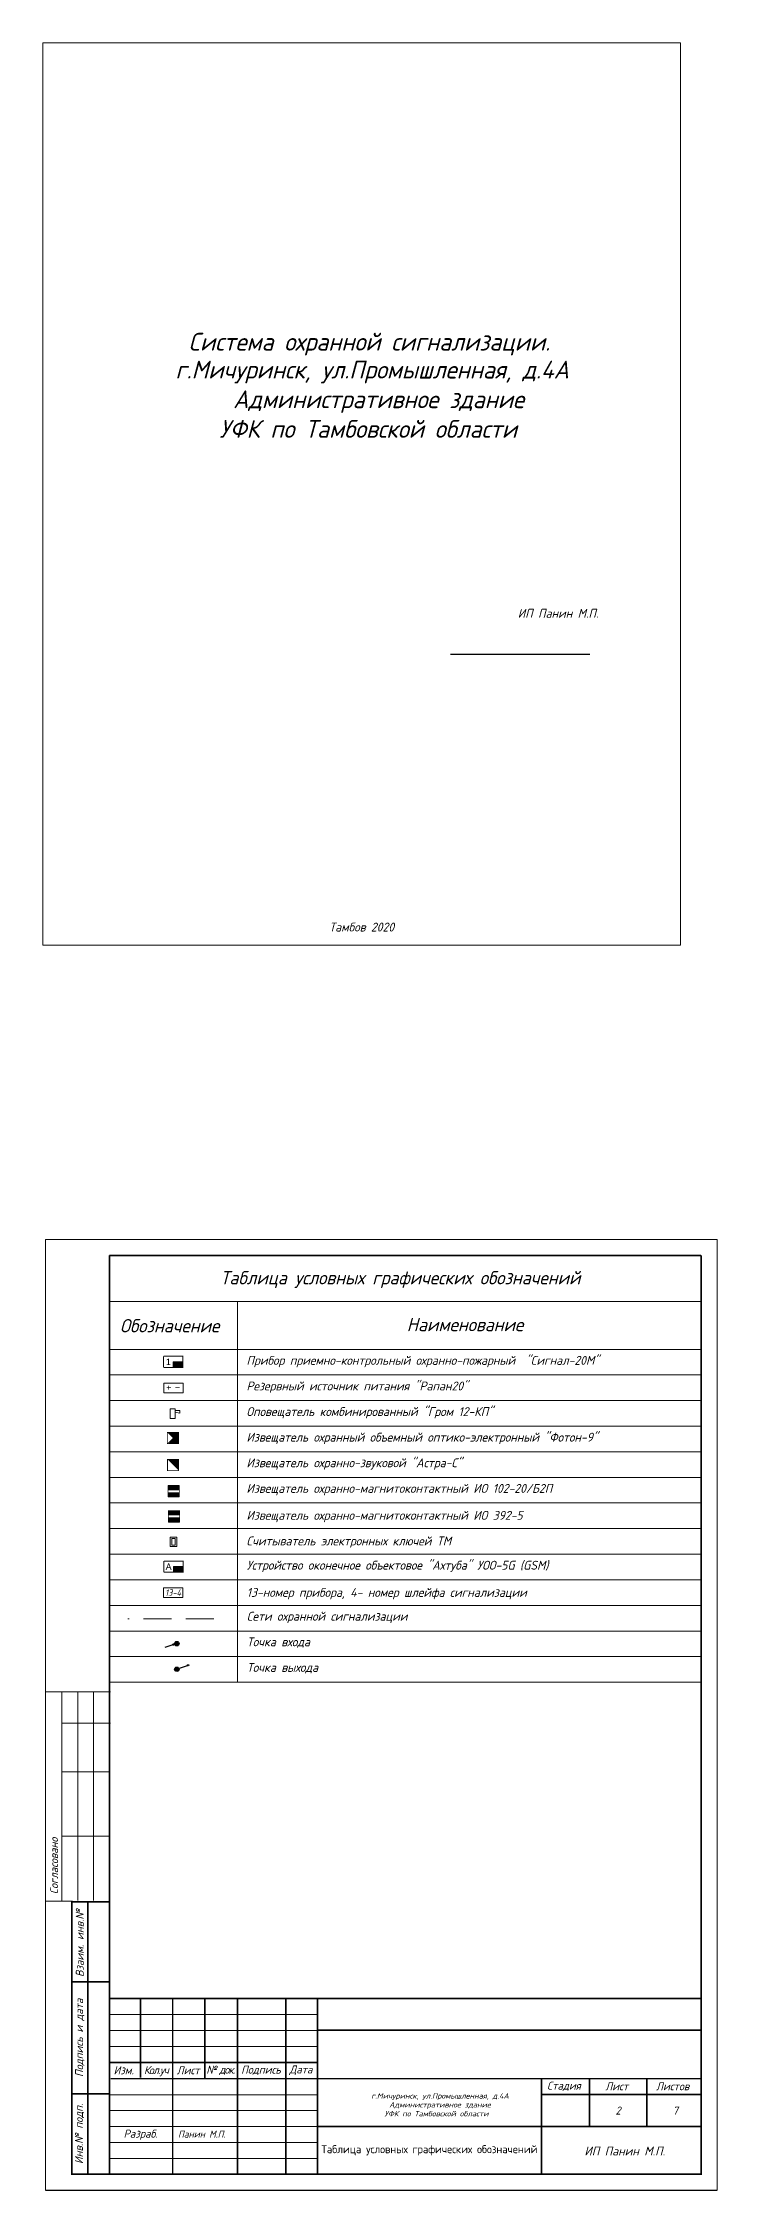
# Model space of a CAD drawing. Header units: inches. Extents: x 859 to 2323, y 393 to 1753.
# Drawn here: x 2205.3 to 2281.2, y 1511.6 to 1753.1 of the extents above; entities that cross this region are included whole.
import ezdxf

# ---------------------------------------------------------------- set-up
doc = ezdxf.new("R2010")
doc.units = ezdxf.units.IN
doc.header["$MEASUREMENT"] = 0
for name, pattern in [('Caddy_Solid', [0]), ('HIDDEN2', [4.7625, 3.175, -1.5875]), ('НЕВИДИМАЯ', [9.525, 6.35, -3.175])]:
    doc.linetypes.add(name, pattern=pattern)
doc.layers.get('0').transparency = 0.7
for name, color, linetype in [('BLK_12_THHN', 9, 'Continuous'), ('DESC', 7, 'Continuous'), ('LINK', 9, 'Continuous')]:
    doc.layers.add(name, color=color, linetype=linetype)
doc.styles.get("Standard").update_dxf_attribs({"font": 'GOST_Common Italic_0.ttf'})

# ---------------------------------------------------------------- blocks, each defined once
blk = doc.blocks.new('Объем')
at = {"const_width": 0.2}
blk.add_lwpolyline([(0, 0), (0, 3), (3, 3), (3, 0)], close=True, dxfattribs=at)
for points in [[(0.21, 2.94), (0.21, 0.09)], [(0.41, 2.94), (0.41, 0.09)], [(0.61, 2.94), (0.61, 0.09)], [(0.8, 2.94), (0.8, 0.09)], [(1.01, 2.94), (1.01, 0.09)], [(1.21, 2.94), (1.21, 0.09)], [(1.39, 1.52), (2.81, 2.97)], [(1.39, 2.94), (1.39, 0.09)], [(1.39, 1.48), (2.82, 0.03)], [(1.56, 2.93), (1.56, 1.76)], [(1.56, 0.09), (1.56, 1.25)], [(1.74, 0.06), (1.74, 1.05)], [(1.76, 2.94), (1.76, 1.94)], [(1.94, 2.95), (1.94, 2.15)], [(1.94, 0.06), (1.94, 0.87)], [(2.13, 2.93), (2.13, 2.33)], [(2.13, 0.05), (2.13, 0.66)], [(2.3, 2.93), (2.3, 2.52)], [(2.31, 0.06), (2.31, 0.48)], [(2.49, 2.94), (2.49, 2.7)], [(2.49, 0.07), (2.49, 0.29)]]:
    blk.add_lwpolyline(points, dxfattribs=at)
blk = doc.blocks.new('Звуковой')
blk.add_lwpolyline([(0.1, 2.9, 0, 4, 0), (1.5, 1.51, 4, 4, 0)], format="xyseb")
at = {"const_width": 0.2}
blk.add_lwpolyline([(0, 0), (0, 3), (3, 3), (3, 0)], close=True, dxfattribs=at)

msp = doc.modelspace()

# ---------------------------------------------------------------- hatches: boundary and pattern name
at = {"layer": 'BLK_12_THHN'}
h = msp.add_hatch(color=0, dxfattribs=at)
h.dxf.hatch_style = 1
h.paths.add_polyline_path([(2220.14, 1572.96), (2219.97, 1572.9), (2220, 1572.82)])
h.paths.add_polyline_path([(2219.95, 1572.98), (2219.97, 1572.9), (2220.14, 1572.96)])
h = msp.add_hatch(color=0, dxfattribs=at)
h.dxf.hatch_style = 1
h.paths.add_polyline_path([(2220.63, 1573.03, 1), (2220.13, 1573.03, 1)])
h = msp.add_hatch(color=0, dxfattribs=at)
h.dxf.hatch_style = 1
h.paths.add_polyline_path([(2220.63, 1570.15, 1), (2220.13, 1570.15, 1)])
h = msp.add_hatch(color=0, dxfattribs=at)
h.dxf.hatch_style = 1
h.paths.add_polyline_path([(2221.78, 1570.62), (2221.6, 1570.56), (2221.63, 1570.48)])
h.paths.add_polyline_path([(2221.58, 1570.64), (2221.6, 1570.56), (2221.78, 1570.62)])
at = {"layer": 'DESC'}
for points in [[(2219.97, 1604.73), (2219.97, 1604.1), (2221.05, 1604.1), (2221.05, 1604.73)], [(2220, 1581.69), (2220, 1581.06), (2221.08, 1581.06), (2221.08, 1581.69)]]:
    msp.add_hatch(color=0, dxfattribs=at).paths.add_polyline_path(points)
at = {"layer": 'DESC', "lineweight": 15}
h = msp.add_hatch(color=0, dxfattribs=at)
h.dxf.hatch_style = 1
h.paths.add_polyline_path([(2219.39, 1590.01), (2219.39, 1589.55), (2220.65, 1589.55), (2220.65, 1590.01)])
h.paths.add_polyline_path([(2220.65, 1590.34), (2220.65, 1590.81), (2219.39, 1590.81), (2219.39, 1590.34)])
h = msp.add_hatch(color=0, dxfattribs=at)
h.dxf.hatch_style = 1
h.paths.add_polyline_path([(2219.44, 1587.17), (2219.44, 1586.71), (2220.7, 1586.71), (2220.7, 1587.17)])
h.paths.add_polyline_path([(2220.7, 1587.5), (2220.7, 1587.97), (2219.44, 1587.97), (2219.44, 1587.5)])

# ---------------------------------------------------------------- linework, layer by layer
at = {"layer": 'BLK_12_THHN', "color": 0}
for p, q in [((2220.14, 1572.96), (2219.03, 1572.58)), ((2220.14, 1572.96), (2219.95, 1572.98)), ((2220, 1572.82), (2219.95, 1572.98)), ((2220.14, 1572.96), (2220, 1572.82)), ((2221.78, 1570.62), (2220.66, 1570.24)), ((2221.78, 1570.62), (2221.58, 1570.64)), ((2221.63, 1570.48), (2221.58, 1570.64)), ((2205.6, 1511.57), (2281.2, 1511.57))]:
    msp.add_line(p, q, dxfattribs=at)
for centre in [(2220.38, 1573.03), (2220.38, 1570.15)]:
    msp.add_circle(centre, 0.249, dxfattribs=at)
at = {"layer": 'DESC', "linetype": 'Caddy_Solid', "lineweight": 15}
for p, q in [((2205.31, 1753.08), (2205.31, 1651.59)), ((2277.06, 1753.08), (2205.31, 1753.08)), ((2277.06, 1651.59), (2277.06, 1753.08)), ((2205.31, 1651.59), (2277.06, 1651.59))]:
    msp.add_line(p, q, dxfattribs=at)
at = {"layer": 'DESC', "color": 0, "lineweight": 15}
for p, q in [((2205.6, 1511.57), (2205.6, 1618.49)), ((2205.6, 1618.49), (2281.2, 1618.49)), ((2281.2, 1618.49), (2281.2, 1511.57)), ((2212.82, 1611.53), (2279.42, 1611.53)), ((2227.22, 1611.53), (2227.22, 1568.69)), ((2279.42, 1611.53), (2279.42, 1588.85)), ((2227.22, 1606.13), (2279.42, 1606.13)), ((2279.42, 1605.35), (2279.42, 1604.87)), ((2212.82, 1603.25), (2279.42, 1603.25)), ((2212.82, 1600.37), (2279.42, 1600.37)), ((2212.82, 1597.49), (2279.42, 1597.49)), ((2212.82, 1594.61), (2279.42, 1594.61)), ((2227.22, 1591.73), (2279.42, 1591.73)), ((2212.82, 1588.85), (2279.42, 1588.85)), ((2279.42, 1588.85), (2279.42, 1545.65)), ((2212.82, 1585.97), (2279.42, 1585.97)), ((2212.82, 1583.09), (2279.42, 1583.09)), ((2212.82, 1580.21), (2279.42, 1580.21)), ((2212.82, 1577.33), (2279.42, 1577.33)), ((2212.82, 1574.45), (2279.42, 1574.45)), ((2212.82, 1571.57), (2279.42, 1571.57)), ((2205.67, 1567.62), (2212.93, 1567.62)), ((2207.45, 1567.62), (2207.45, 1544.12)), ((2209.23, 1567.62), (2209.23, 1544.12)), ((2211, 1567.62), (2211, 1544.12)), ((2212.82, 1568.69), (2279.42, 1568.69)), ((2207.45, 1564.07), (2212.93, 1564.07)), ((2207.45, 1558.6), (2212.8, 1558.6)), ((2207.45, 1551.36), (2212.8, 1551.36)), ((2208.63, 1544.07), (2205.68, 1544.07)), ((2212.82, 1531.31), (2236.22, 1531.31)), ((2212.82, 1529.51), (2236.22, 1529.51)), ((2212.82, 1520.51), (2236.22, 1520.51)), ((2212.82, 1518.71), (2236.22, 1518.71)), ((2212.82, 1516.91), (2236.22, 1516.91)), ((2212.8, 1515.11), (2236.22, 1515.11))]:
    msp.add_line(p, q, dxfattribs=at)
at = {"layer": 'DESC', "color": 0, "linetype": 'HIDDEN2', "lineweight": 15}
msp.add_line((2224.56, 1575.82), (2214.86, 1575.82), dxfattribs=at)
at = {"layer": 'DESC', "color": 0, "linetype": 'Continuous', "lineweight": 15}
for p, q in [((2212.89, 1527.71), (2236.25, 1527.71)), ((2212.89, 1522.27), (2236.15, 1522.27))]:
    msp.add_line(p, q, dxfattribs=at)
at = {"layer": 'DESC', "color": 0, "lineweight": 15}
msp.add_lwpolyline([(2279.4, 1616.69, 0.18, 0.18, 0), (2279.4, 1513.37, 0.18, 0.18, 0), (2208.56, 1513.37, 0.18, 0.18, 0), (2208.56, 1544.05, 0, 0, 0)], format="xyseb", dxfattribs=at)
for points, const_width in [([(2212.8, 1513.37), (2212.8, 1616.69)], 0.18), ([(2212.8, 1616.69), (2279.4, 1616.69)], 0.18), ([(2218.89, 1605.36), (2218.89, 1604.1)], 0.108), ([(2218.89, 1605.36), (2221.05, 1605.36), (2221.05, 1604.1), (2218.89, 1604.1)], 0.108), ([(2219.39, 1590.81), (2220.65, 1590.81), (2220.65, 1589.55), (2219.39, 1589.55), (2219.39, 1590.81)], 0.084), ([(2219.44, 1587.97), (2220.7, 1587.97), (2220.7, 1586.71), (2219.44, 1586.71), (2219.44, 1587.97)], 0.084), ([(2218.92, 1582.32), (2218.92, 1581.06)], 0.108), ([(2218.92, 1582.32), (2221.08, 1582.32), (2221.08, 1581.06), (2218.92, 1581.06)], 0.108), ([(2208.48, 1543.99), (2212.88, 1543.99)], 0.18), ([(2210.36, 1513.39), (2210.36, 1544.05)], 0.18), ([(2208.56, 1534.99), (2212.88, 1534.99)], 0.18), ([(2212.82, 1533.11), (2279.4, 1533.11)], 0.18), ([(2219.91, 1533.11), (2219.91, 1513.31)], 0.18), ([(2227.22, 1533.11), (2227.22, 1513.31)], 0.18), ([(2232.65, 1533.06), (2232.65, 1513.37)], 0.18), ([(2236.22, 1533.11), (2236.22, 1513.31)], 0.18), ([(2236.23, 1529.54), (2279.4, 1529.54)], 0.18), ([(2212.82, 1525.91), (2236.22, 1525.91)], 0.18), ([(2261.42, 1524.08), (2261.42, 1513.37)], 0.18), ([(2266.82, 1524.08), (2266.82, 1518.71)], 0.18), ([(2208.56, 1522.39), (2212.88, 1522.39)], 0.18), ([(2236.22, 1522.31), (2236.22, 1522.31)], 0.072), ([(2261.42, 1522.31), (2279.4, 1522.31)], 0.18), ([(2236.22, 1518.71), (2279.4, 1518.71)], 0.18)]:
    msp.add_lwpolyline(points, dxfattribs=dict(at, const_width=const_width))
for points in [[(2227.22, 1606.13), (2212.8, 1606.13)], [(2221.05, 1604.73), (2219.97, 1604.73)], [(2219.97, 1604.73), (2219.97, 1604.1)], [(2219.97, 1604.1), (2219.97, 1604.1)], [(2219.64, 1599.45), (2219.64, 1598.37), (2220.18, 1598.37), (2220.18, 1599.45), (2219.64, 1599.45)], [(2220.18, 1599.24), (2220.72, 1599.24)], [(2220.18, 1599.24), (2220.18, 1599.06), (2220.72, 1598.97)], [(2220.72, 1599.24), (2220.72, 1598.97)], [(2227.22, 1591.73), (2212.8, 1591.73)], [(2219.65, 1585.02), (2220.37, 1585.02), (2220.37, 1583.94), (2219.65, 1583.94), (2219.65, 1585.02)], [(2219.83, 1584.84), (2220.19, 1584.84), (2220.19, 1584.12), (2219.83, 1584.12), (2219.83, 1584.84)], [(2221.08, 1581.69), (2220, 1581.69)], [(2220, 1581.69), (2220, 1581.06)], [(2220, 1581.06), (2220, 1581.06)], [(2218.88, 1579.31), (2221.04, 1579.31), (2221.04, 1578.23), (2218.88, 1578.23), (2218.88, 1579.31)]]:
    msp.add_lwpolyline(points, dxfattribs=at)
for points in [[(2218.93, 1601.25), (2221.09, 1601.25), (2221.09, 1602.33), (2218.93, 1602.33)], [(2219.39, 1590.81), (2220.65, 1590.81), (2220.65, 1590.34), (2219.39, 1590.34)], [(2220.65, 1589.55), (2219.39, 1589.55), (2219.39, 1590.01), (2220.65, 1590.01)], [(2219.44, 1587.97), (2220.7, 1587.97), (2220.7, 1587.5), (2219.44, 1587.5)], [(2220.7, 1586.71), (2219.44, 1586.71), (2219.44, 1587.17), (2220.7, 1587.17)]]:
    msp.add_lwpolyline(points, close=True, dxfattribs=at)
at = {"layer": 'DESC', "color": 0, "linetype": 'НЕВИДИМАЯ', "lineweight": 15, "const_width": 0.072}
for points in [[(2219.23, 1601.81), (2219.72, 1601.81)], [(2219.47, 1602.06), (2219.47, 1601.58)], [(2220.21, 1601.81), (2220.7, 1601.81)]]:
    msp.add_lwpolyline(points, dxfattribs=at)
at = {"layer": 'DESC', "color": 0, "linetype": 'Continuous', "lineweight": 15, "const_width": 0.18}
for points in [[(2216.3, 1524.2), (2216.3, 1533.11)], [(2223.54, 1524.1), (2223.54, 1533.11)], [(2212.95, 1524.1), (2279.4, 1524.1)], [(2273.28, 1524.1), (2273.28, 1518.71)]]:
    msp.add_lwpolyline(points, dxfattribs=at)
at = {"layer": 'LINK', "color": 0}
msp.add_line((2251.19, 1684.31), (2266.87, 1684.31), dxfattribs=at)

# ---------------------------------------------------------------- block references
at = {"layer": 'DESC', "color": 0}
for name, p, xscale, yscale, zscale, rotation in [('Объем', (2220.57, 1595.53), -0.4199760000000505, 0.4199760000000061, 0.4199760000000001, 0.05815664228504325), ('Звуковой', (2219.33, 1593.76), 0.4199975999999516, 0.4199975999999516, 0.4199975999999516, 270)]:
    msp.add_blockref(name, p, dxfattribs=dict(at, xscale=xscale, yscale=yscale, zscale=zscale, rotation=rotation))

# ---------------------------------------------------------------- texts
at = {"layer": 'DESC', "color": 0, "lineweight": 15, "attachment_point": 1}
for s, width, heights, insert, char_height in [('Система охранной сигнализации.', 59.1919, [0], (2221.7, 1720.47), 2), ('\\pi6.88533;г.Мичуринск, ул.Промышленная, д.4А\\P\\pi12.16336; Административное здание \\P\\pi11.84291;УФК по Тамбовской области', 59.1919, [0], (2213.34, 1717.33), 2), ('\\pi4.80835;ИП Панин М.П.', 17.9743, [1.74], (2253.95, 1689.42), 1), ('Тамбов 2020', 59.1919, [0], (2237.53, 1654.13), 1), ('Точка входа', 49.91, [0], (2228.26, 1573.73), 1), ('Точка выхода', 49.91, [0], (2228.26, 1570.85), 1), ('\\pi22.78276;г.Мичуринск, ул.Промышленная, д.4А\\P\\pi24.36617; Административное здание \\P\\pi24.27003;УФК по Тамбовской области', 59.1919, [0], (2219.49, 1522.46), 0.6), ('\\pi4.80835;ИП Панин М.П.', 17.9743, [1.74], (2261.45, 1516.46), 1)]:
    msp.add_mtext_dynamic_manual_height_columns(s, width=width, gutter_width=1, heights=heights, dxfattribs=dict(at, insert=insert, char_height=char_height))
at = {"layer": 'DESC', "color": 0, "attachment_point": 1}
for s, width, heights, insert, char_height in [('Таблица условных графических обозначений', 45.6025, [0.959], (2225.28, 1614.94), 1.5), ('Обозначение', 14.4, [0], (2213.98, 1609.54), 1.5), ('Наименование', 14.4, [0], (2246.26, 1609.67), 1.5), ('Прибор приемно-контрольный охранно-пожарный  "Сигнал-20М"', 49.91, [0], (2228.22, 1605.39), 1), ('Резервный источник питания "Рапан20"', 49.91, [0], (2228.22, 1602.51), 1), ('Оповещатель комбинированный "Гром 12-КП"', 49.91, [0], (2228.22, 1599.63), 1), ('Извещатель охранный объемный оптико-электронный "Фотон-9"', 49.91, [0], (2228.22, 1596.75), 1), ('Извещатель охранно-звуковой "Астра-С"', 49.91, [0], (2228.22, 1593.87), 1), ('Извещатель охранно-магнитоконтактный ИО 102-20/Б2П', 49.91, [0], (2228.22, 1590.99), 1), ('Извещатель охранно-магнитоконтактный ИО 392-5', 49.91, [0], (2228.22, 1587.96), 1), ('Считыватель электронных ключей ТМ', 49.91, [0], (2228.22, 1585.08), 1), ('Устройство оконечное объектовое "Ахтуба" УОО-5G (GSM)', 49.91, [0], (2228.25, 1582.35), 1), ('13-номер прибора, 4- номер шлейфа сигнализации', 49.91, [0], (2228.25, 1579.29), 1), ('Сети охранной сигнализации', 49.91, [0], (2228.26, 1576.61), 1)]:
    msp.add_mtext_dynamic_manual_height_columns(s, width=width, gutter_width=1, heights=heights, dxfattribs=dict(at, insert=insert, char_height=char_height))
at = {"layer": 'DESC', "color": 0, "attachment_point": 5}
for s, insert, char_height, width in [('{\\fArial|b0|i0|c204|p34;1}', (2219.43, 1604.73), 0.72, 1.08), ('{\\fArial|b0|i0|c204|p34;А}', (2219.46, 1581.69), 0.72, 1.08), ('13-4', (2219.96, 1578.77), 0.72, 2.16), ('Изм.', (2214.4, 1525.04), 0.9, 3.4805), ('{\\T0.85;Кол.уч}', (2218.04, 1524.94), 0.9, 3.6119), ('Лист', (2221.66, 1525.04), 0.9, 3.6273), ('{\\T0.85;№ док.}', (2225.31, 1525.04), 0.9, 3.6803), ('Подпись', (2229.85, 1525.04), 0.9, 5.4), ('Дата', (2234.35, 1525.04), 0.9, 3.6), ('Стадия', (2263.96, 1523.24), 0.9, 5.4), ('Лист', (2269.9, 1523.24), 0.9, 6.48), ('Листов', (2276.19, 1523.24), 0.9, 6.0943), ('2', (2270.05, 1520.51), 0.9, 6.4543), ('7', (2276.5, 1520.51), 0.9, 6.4543), ('{\\fGOST Common|b0|i0|c204|p34;Таблица условных графических обозначений}', (2248.82, 1516.04), 0.9, 25.2)]:
    msp.add_mtext(s, dxfattribs=dict(at, insert=insert, char_height=char_height, width=width))
at = {"layer": 'DESC', "color": 0, "char_height": 0.9, "rotation": 90}
for s, insert, width, attachment_point in [('Cогласовано', (2206.11, 1544.83), 10.814, 1), (' Взаим. инв.№', (2209.46, 1534.99), 16.5013, 4), ('Подпись и дата', (2209.46, 1528.69), 12.6, 5), ('Инв.№ подп.', (2209.43, 1517.89), 9, 5)]:
    msp.add_mtext(s, dxfattribs=dict(at, insert=insert, width=width, attachment_point=attachment_point))
at = {"layer": 'DESC', "color": 0, "lineweight": 15, "insert": (2216.31, 1517.79), "char_height": 0.9, "width": 7.0924, "attachment_point": 5}
msp.add_mtext('Разраб.', dxfattribs=at)
at = {"layer": 'DESC', "lineweight": 15, "insert": (2223.19, 1517.86), "char_height": 0.787, "width": 6.3, "attachment_point": 5}
msp.add_mtext('Панин М.П.', dxfattribs=at)

doc.saveas('drawing.dxf')
